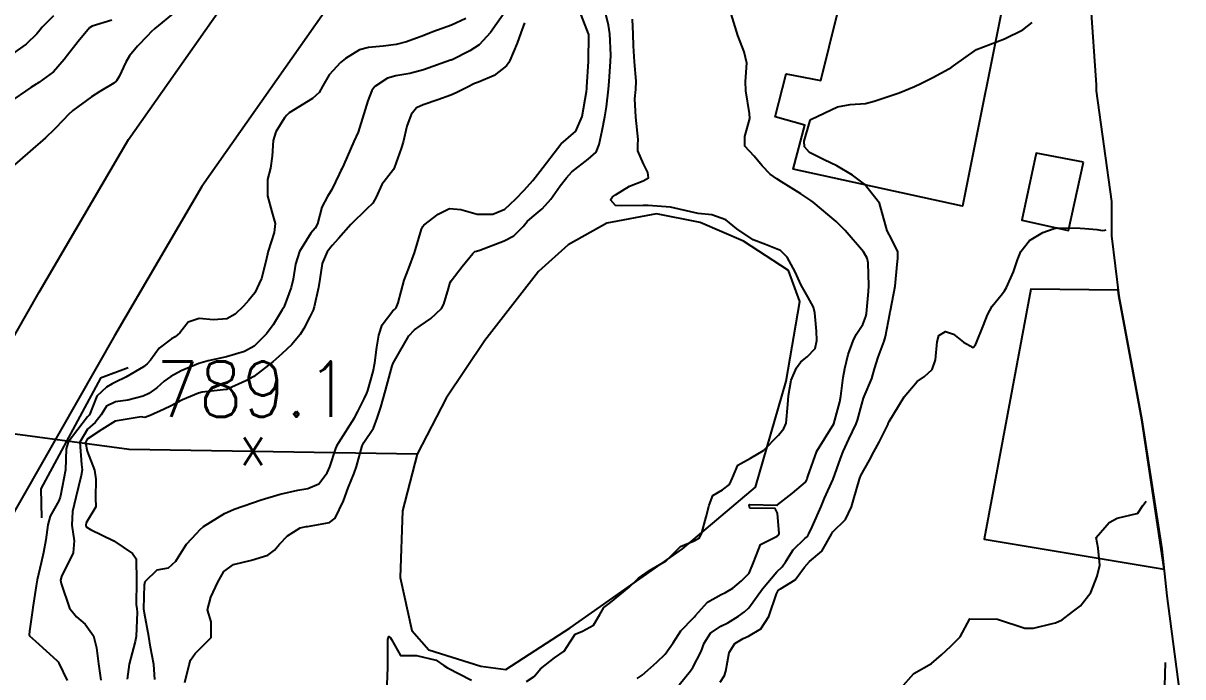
# Model space of a CAD drawing. Header units: metres. Extents: x 307586 to 320046, y 7427249 to 7434250.
# Drawn here: x 319597.7 to 319681.7, y 7428125.5 to 7428172.8 of the extents above; entities that cross this region are included whole.
import ezdxf
from ezdxf.enums import TextEntityAlignment as Align

# ---------------------------------------------------------------- set-up
doc = ezdxf.new("R2010")
doc.units = ezdxf.units.M
doc.header["$MEASUREMENT"] = 0
for name, color, linetype in [('Area', 45, 'Continuous'), ('Curvas de Nivel 1m', 11, 'Continuous'), ('Curvas de Nivel 5m', 15, 'Continuous'), ('Edificações', 30, 'Continuous'), ('Hidrografia', 140, 'Continuous'), ('Pontes_Viadutos_Tubos', 190, 'Continuous'), ('Pontos Cotados', 45, 'Continuous'), ('Vias Secundárias', 230, 'Continuous')]:
    doc.layers.add(name, color=color, linetype=linetype)
doc.styles.add('Style-STANDARD', font='STANDARD.shx')

# ---------------------------------------------------------------- blocks, each defined once
blk = doc.blocks.new('ELVTXT_188')
at = {"layer": 'Pontos Cotados', "linetype": 'Continuous', "style": 'Style-STANDARD'}
for s, height, p in [('789.1', 4, (0, 4)), ('x', 3, (0, 0))]:
    blk.add_text(s, height=height, dxfattribs=at).set_placement(p, align=Align.MIDDLE_CENTER)

msp = doc.modelspace()

# ---------------------------------------------------------------- linework, layer by layer
at = {"layer": 'Area'}
msp.add_polyline3d([(319674.984, 7428174.17, 794.993), (319675.391, 7428168.291, 796.555), (319675.399, 7428167.857, 796.336), (319676.505, 7428159.846, 798.056), (319676.494, 7428157.377, 797.346), (319677.035, 7428153.025, 800.267), (319677.946, 7428148.097, 800.847), (319678.688, 7428144.042, 801.217), (319680.141, 7428134.713, 797.187), (319680.504, 7428131.322, 797.167), (319681.657, 7428122.51, 801.926)], dxfattribs=at)
at = {"layer": 'Curvas de Nivel 1m', "flags": 128}
for points, elevation in [([(319608.755, 7428173.564), (319607.268, 7428172.372), (319606.999, 7428172.116), (319606.735, 7428171.836), (319606.027, 7428171.083), (319605.441, 7428170.393), (319605.169, 7428169.935), (319604.698, 7428168.892), (319604.509, 7428168.587), (319604.302, 7428168.404), (319603.3, 7428167.8), (319602.683, 7428167.416), (319601.348, 7428166.44), (319600.996, 7428166.117), (319600.663, 7428165.766), (319600.015, 7428165.093), (319599.364, 7428164.463), (319598.983, 7428164.123), (319598.636, 7428163.825), (319597.112, 7428162.493)], 794), ([(319632.76, 7428173.79), (319631.571, 7428172.078), (319630.734, 7428171.197), (319630.067, 7428170.759), (319628.777, 7428170.109), (319628.74, 7428170.092), (319628.723, 7428170.084), (319628.677, 7428170.066), (319626.705, 7428169.373), (319625.733, 7428169.12), (319624.701, 7428168.94), (319624.102, 7428168.763), (319623.198, 7428168.175), (319622.98, 7428167.887), (319622.682, 7428167.133), (319622.406, 7428166.184), (319621.977, 7428164.866), (319621.679, 7428164.194), (319620.948, 7428162.527), (319620.806, 7428162.207), (319620.743, 7428162.086), (319620.617, 7428161.823), (319620.092, 7428160.724), (319619.767, 7428160.218), (319619.358, 7428159.449), (319619.037, 7428158.225), (319618.87, 7428157.927), (319618.566, 7428157.568), (319617.735, 7428156.238), (319617.462, 7428155.318), (319617.292, 7428154.242), (319617.129, 7428153.632), (319616.63, 7428152.249), (319616.589, 7428152.162), (319616.499, 7428152.01), (319615.825, 7428150.918), (319615.36, 7428150.267), (319614.464, 7428149.383), (319613.76, 7428148.987), (319612.456, 7428148.611), (319611.127, 7428148.32), (319610.451, 7428148.124), (319609.191, 7428147.597), (319608.441, 7428147.195), (319607.954, 7428146.839), (319607.412, 7428146.36), (319606.843, 7428145.949), (319606.424, 7428145.756), (319605.322, 7428145.483), (319604.417, 7428145.363), (319603.775, 7428145.044), (319603.394, 7428144.41), (319602.96, 7428143.852), (319602.392, 7428143.378), (319601.842, 7428142.428), (319601.966, 7428140.819), (319602.014, 7428140.425), (319601.937, 7428140.014), (319601.56, 7428138.432), (319601.319, 7428137.431), (319601.263, 7428136.436), (319601.432, 7428135.297), (319601.363, 7428134.434), (319600.528, 7428132.709), (319600.455, 7428132.447), (319600.485, 7428132.222), (319601.09, 7428130.437), (319601.597, 7428129.8), (319602.221, 7428129.271), (319602.84, 7428128.414), (319603.054, 7428127.561), (319603.186, 7428126.41), (319603.371, 7428125.212)], 792), ([(319609.455, 7428125.056), (319609.746, 7428126.334), (319609.856, 7428126.674), (319610.201, 7428127.136), (319611.342, 7428128.313), (319611.343, 7428129.433), (319611.095, 7428130.317), (319611.328, 7428131.233), (319611.83, 7428132.306), (319612.271, 7428133.08), (319612.976, 7428133.592), (319614.279, 7428133.893), (319615.455, 7428134.262), (319615.929, 7428134.614), (319616.295, 7428135.057), (319616.879, 7428135.669), (319617.796, 7428136.235), (319618.215, 7428136.329), (319618.314, 7428136.346), (319619.917, 7428136.614), (319620.32, 7428136.944), (319620.925, 7428138.201), (319621.275, 7428139.128), (319621.705, 7428140.19), (319621.87, 7428140.678), (319622.266, 7428142.182), (319622.385, 7428142.407), (319623.107, 7428143.462), (319623.371, 7428144.17), (319623.615, 7428144.968), (319623.96, 7428146.165), (319624.058, 7428146.543), (319624.451, 7428147.959), (319624.529, 7428148.159), (319624.614, 7428148.317), (319625.653, 7428150.142), (319626.058, 7428150.557), (319626.484, 7428150.849), (319627.238, 7428151.376), (319628.008, 7428152.115), (319628.188, 7428152.431), (319628.517, 7428153.566), (319628.648, 7428153.982), (319628.711, 7428154.108), (319629.503, 7428155.136), (319630.276, 7428156.093), (319630.419, 7428156.226), (319630.555, 7428156.266), (319630.801, 7428156.332), (319632.562, 7428157.01), (319633.252, 7428157.367), (319633.935, 7428158.046), (319634.224, 7428158.398), (319634.583, 7428158.717), (319635.299, 7428159.323), (319635.916, 7428160.02), (319636.613, 7428160.982), (319637.052, 7428161.572), (319637.444, 7428162.002), (319638.632, 7428162.922), (319639.202, 7428163.42), (319639.425, 7428163.982), (319639.641, 7428164.997), (319639.843, 7428165.978), (319639.95, 7428166.707), (319640.102, 7428167.976), (319640.152, 7428168.525), (319640.245, 7428169.975), (319640.263, 7428170.44), (319640.209, 7428171.975), (319640.107, 7428172.619), (319639.765, 7428173.98)], 792), ([(319642.184, 7428125.34), (319642.54, 7428125.584), (319642.946, 7428125.932), (319643.598, 7428126.526), (319644.205, 7428127.109), (319644.773, 7428127.912), (319645.344, 7428128.786), (319646.241, 7428129.731), (319646.323, 7428129.808), (319646.395, 7428129.888), (319647.265, 7428130.867), (319648.258, 7428131.423), (319648.568, 7428131.559), (319649.099, 7428131.862), (319649.73, 7428132.394), (319650.274, 7428132.952), (319650.647, 7428133.845), (319651.106, 7428135.033), (319652.31, 7428135.631), (319652.413, 7428135.717), (319652.454, 7428135.819), (319652.328, 7428137.289), (319652.156, 7428137.648), (319650.331, 7428137.67), (319650.271, 7428137.851), (319650.286, 7428137.898), (319650.334, 7428137.934), (319652.276, 7428137.879), (319652.334, 7428137.897), (319653.407, 7428138.749), (319654.359, 7428139.536), (319654.442, 7428139.718), (319654.475, 7428139.798), (319654.52, 7428139.954), (319655.166, 7428141.788), (319656.403, 7428143.77), (319656.839, 7428145.353), (319656.913, 7428145.765), (319657.092, 7428147.118), (319657.204, 7428147.762), (319657.447, 7428148.781), (319657.796, 7428149.757), (319658.019, 7428150.223), (319658.495, 7428150.948), (319658.723, 7428151.526), (319658.762, 7428151.747), (319658.921, 7428153.344), (319658.941, 7428153.746), (319658.878, 7428155.417), (319658.809, 7428155.747), (319658.558, 7428156.217), (319657.229, 7428157.763), (319656.582, 7428158.401), (319654.91, 7428159.795), (319654.735, 7428159.929), (319654.605, 7428160.02), (319654.019, 7428160.396), (319652.618, 7428161.283), (319652.285, 7428161.491), (319651.801, 7428161.832), (319651.23, 7428162.442), (319650.636, 7428163.13), (319649.954, 7428163.857), (319649.966, 7428164.544), (319650.324, 7428165.853), (319650.311, 7428166.219), (319650.034, 7428167.857), (319650.024, 7428168.535), (319650.105, 7428169.856), (319649.914, 7428170.675), (319649.463, 7428171.863), (319648.887, 7428173.743)], 794), ([(319599.936, 7428173.274), (319599.112, 7428172.466), (319598.951, 7428172.257), (319598.736, 7428171.978), (319597.969, 7428171.236), (319596.9, 7428170.497)], 796), ([(319629.772, 7428173.081), (319628.748, 7428172.615), (319627.393, 7428172.13), (319626.739, 7428171.872), (319625.49, 7428171.394), (319624.729, 7428171.214), (319623.8, 7428171.096), (319622.725, 7428170.99), (319622.08, 7428170.832), (319621.059, 7428170.205), (319620.71, 7428169.906), (319619.892, 7428169.027), (319619.427, 7428168.223), (319619.171, 7428167.743), (319618.684, 7428167.299), (319616.998, 7428166.255), (319616.824, 7428166.105), (319616.668, 7428165.901), (319616.022, 7428164.897), (319615.829, 7428164.268), (319615.761, 7428163.14), (319615.64, 7428162.27), (319615.436, 7428161.446), (319615.429, 7428160.272), (319615.737, 7428159.113), (319615.969, 7428158.266), (319615.9, 7428157.6), (319615.483, 7428156.266), (319615.294, 7428155.516), (319614.995, 7428154.273), (319614.512, 7428153.231), (319614.076, 7428152.715), (319613.691, 7428152.288), (319613.084, 7428151.704), (319612.489, 7428151.353), (319611.518, 7428151.284), (319610.489, 7428151.379), (319609.697, 7428151.126), (319609.071, 7428150.344), (319608.752, 7428150.065), (319608.468, 7428149.904), (319607.585, 7428149.236), (319606.952, 7428148.365), (319606.719, 7428148.099), (319606.448, 7428147.895), (319605.182, 7428147.131), (319604.437, 7428146.782), (319604.19, 7428146.648), (319603.788, 7428146.406), (319603.08, 7428145.756), (319602.536, 7428144.419), (319602.483, 7428144.338), (319602.401, 7428144.259), (319601.01, 7428142.441), (319600.854, 7428141.965), (319600.811, 7428140.443), (319600.451, 7428138.565), (319600.424, 7428138.449), (319600.33, 7428138.19), (319599.704, 7428137.071), (319599.541, 7428136.458), (319599.375, 7428135.381), (319599.22, 7428134.461), (319599.037, 7428133.701), (319598.751, 7428132.465), (319598.682, 7428132.041), (319598.443, 7428130.468), (319598.416, 7428130.283), (319598.216, 7428128.751), (319598.18, 7428128.504), (319598.186, 7428128.47), (319598.212, 7428128.431), (319598.634, 7428128.038), (319600.186, 7428126.64), (319600.277, 7428126.542), (319600.335, 7428126.448), (319600.94, 7428125.204)], 793), ([(319634.021, 7428172.777), (319633.762, 7428172.05), (319633.493, 7428171.295), (319632.965, 7428170.058), (319632.883, 7428169.896), (319632.717, 7428169.677), (319631.816, 7428168.963), (319630.699, 7428168.495), (319630.408, 7428168.382), (319629.854, 7428168.098), (319629.082, 7428167.713), (319628.687, 7428167.541), (319627.759, 7428167.199), (319626.68, 7428166.842), (319626.205, 7428166.618), (319625.818, 7428166.149), (319625.509, 7428165.303), (319625.238, 7428164.154), (319625.109, 7428163.685), (319624.625, 7428162.343), (319624.577, 7428162.207), (319624.545, 7428162.161), (319623.697, 7428161.079), (319623.278, 7428160.173), (319623.041, 7428159.723), (319622.584, 7428159.298), (319621.457, 7428158.197), (319620.563, 7428157.175), (319620.107, 7428156.665), (319619.752, 7428156.218), (319619.387, 7428155.375), (319619.204, 7428154.223), (319619.115, 7428153.626), (319618.804, 7428152.227), (319618.734, 7428151.993), (319618.492, 7428151.499), (319618.047, 7428150.666), (319617.794, 7428150.237), (319617.196, 7428149.512), (319616.459, 7428148.823), (319615.82, 7428148.259), (319614.442, 7428147.19), (319613.858, 7428146.867), (319612.581, 7428146.299), (319612.479, 7428146.252), (319612.432, 7428146.24), (319610.71, 7428146.045), (319610.428, 7428145.974), (319609.271, 7428145.491), (319608.413, 7428145.048), (319607.949, 7428144.815), (319606.932, 7428144.365), (319606.548, 7428144.221), (319606.402, 7428144.237), (319606.29, 7428144.26), (319604.398, 7428143.955), (319603.437, 7428143.365), (319602.385, 7428142.645), (319602.25, 7428142.422), (319602.373, 7428141.774), (319602.896, 7428140.415), (319602.994, 7428139.766), (319602.986, 7428138.413), (319602.994, 7428137.746), (319602.315, 7428136.606), (319602.278, 7428136.421), (319602.311, 7428136.309), (319602.612, 7428136.114), (319604.296, 7428135.3), (319605.668, 7428134.379), (319605.911, 7428134.007), (319605.957, 7428132.375), (319605.918, 7428130.695), (319605.964, 7428130.374), (319605.99, 7428130.133), (319605.911, 7428128.375), (319605.843, 7428128.009), (319605.413, 7428126.382), (319605.273, 7428125.287)], 791), ([(319607.266, 7428125.27), (319607.204, 7428126.36), (319606.964, 7428127.604), (319606.839, 7428128.364), (319606.533, 7428130.064), (319606.485, 7428130.367), (319606.521, 7428132.105), (319606.584, 7428132.367), (319607.438, 7428133.191), (319608.273, 7428133.356), (319608.799, 7428133.823), (319609.109, 7428134.342), (319609.571, 7428135.06), (319610.306, 7428135.854), (319610.536, 7428136.1), (319610.787, 7428136.323), (319612.323, 7428137.27), (319613.022, 7428137.597), (319614.331, 7428138.052), (319614.962, 7428138.271), (319616.337, 7428138.682), (319617.616, 7428138.962), (319618.342, 7428139.096), (319619.142, 7428139.425), (319619.752, 7428140.216), (319619.929, 7428140.645), (319620.379, 7428141.969), (319620.439, 7428142.153), (319620.464, 7428142.209), (319620.578, 7428142.401), (319621.717, 7428144.19), (319621.952, 7428144.644), (319622.424, 7428145.571), (319622.624, 7428145.984), (319622.688, 7428146.177), (319623.071, 7428147.549), (319623.195, 7428148.173), (319623.331, 7428149.304), (319623.471, 7428150.17), (319623.735, 7428150.917), (319624.5, 7428151.934), (319624.622, 7428152.038), (319624.735, 7428152.157), (319624.881, 7428152.529), (319625.319, 7428154.148), (319625.65, 7428155.029), (319626.053, 7428156.137), (319626.57, 7428157.84), (319626.657, 7428158.044), (319626.732, 7428158.128), (319627.772, 7428158.927), (319628.585, 7428159.347), (319629.408, 7428159.278), (319630.586, 7428158.945), (319631.735, 7428158.924), (319632.592, 7428159.3), (319632.993, 7428159.66), (319633.384, 7428160.052), (319633.994, 7428160.661), (319634.616, 7428161.371), (319635.134, 7428162.032), (319636.643, 7428163.988), (319636.684, 7428164.019), (319637.727, 7428164.934), (319638.206, 7428165.997), (319638.518, 7428167.819), (319638.526, 7428167.993), (319638.531, 7428168.157), (319638.659, 7428169.991), (319638.674, 7428171.923), (319638.652, 7428171.991), (319638.111, 7428173.354)], 791), ([(319634.179, 7428125.11), (319634.729, 7428125.487), (319635.188, 7428126.025), (319636.201, 7428126.842), (319636.898, 7428127.311), (319637.32, 7428127.999), (319637.681, 7428128.533), (319638.225, 7428128.77), (319639.017, 7428129.196), (319639.467, 7428129.978), (319639.757, 7428130.466), (319640.252, 7428130.837), (319641.586, 7428131.95), (319642.269, 7428132.585), (319643.065, 7428133.142), (319644.282, 7428133.858), (319644.346, 7428133.919), (319645.314, 7428134.889), (319646.304, 7428135.303), (319646.685, 7428135.508), (319646.843, 7428135.885), (319647.161, 7428137.045), (319647.38, 7428137.88), (319647.65, 7428138.57), (319648.35, 7428138.98), (319648.854, 7428139.366), (319649.068, 7428139.863), (319649.449, 7428140.783), (319650.377, 7428141.283), (319651.307, 7428141.836), (319652.394, 7428142.944), (319652.79, 7428143.425), (319652.953, 7428143.815), (319653.086, 7428145.151), (319653.117, 7428145.813), (319653.329, 7428146.926), (319653.715, 7428147.807), (319654.017, 7428148.247), (319654.465, 7428148.61), (319655.05, 7428149.215), (319655.187, 7428149.789), (319655.158, 7428150.459), (319655.028, 7428151.792), (319654.93, 7428152.217), (319654.514, 7428152.957), (319654.043, 7428153.805), (319653.596, 7428154.751), (319653.033, 7428155.815), (319652.558, 7428156.3), (319651.472, 7428156.747), (319650.565, 7428157.066), (319649.386, 7428157.862), (319648.583, 7428158.526), (319647.578, 7428158.89), (319646.589, 7428158.982), (319645.216, 7428159.288), (319644.596, 7428159.436), (319642.962, 7428159.572), (319642.597, 7428159.567), (319641.026, 7428159.534), (319640.597, 7428159.56), (319640.257, 7428159.973), (319640.39, 7428160.187), (319640.607, 7428160.338), (319641.628, 7428160.969), (319642.617, 7428161.334), (319642.993, 7428161.562), (319642.946, 7428161.937), (319642.629, 7428162.586), (319642.218, 7428163.526), (319642.234, 7428163.946), (319642.249, 7428164.346), (319642.07, 7428165.949), (319642.012, 7428167.276), (319642.075, 7428167.949), (319642.094, 7428168.557), (319641.98, 7428169.951), (319641.905, 7428171.122), (319641.889, 7428171.953), (319641.835, 7428173.035)], 793), ([(319648.181, 7428125.071), (319648.5, 7428125.555), (319648.602, 7428125.866), (319648.842, 7428127.228), (319649.253, 7428127.86), (319649.844, 7428128.229), (319650.221, 7428128.393), (319651.135, 7428128.93), (319651.71, 7428129.828), (319652.259, 7428131.454), (319652.371, 7428131.71), (319652.556, 7428131.817), (319653.597, 7428132.479), (319654.279, 7428133.401), (319654.633, 7428133.795), (319655.535, 7428134.54), (319656.227, 7428135.771), (319656.314, 7428135.915), (319657.238, 7428136.847), (319657.676, 7428137.757), (319657.838, 7428138.258), (319658.272, 7428139.751), (319658.289, 7428139.826), (319658.366, 7428140.026), (319658.987, 7428141.133), (319659.301, 7428141.741), (319659.694, 7428142.433), (319660.329, 7428143.731), (319660.349, 7428143.786), (319660.406, 7428143.929), (319661.095, 7428145.047), (319661.489, 7428145.714), (319662.444, 7428146.818), (319662.961, 7428147.182), (319663.512, 7428147.689), (319663.753, 7428148.397), (319663.872, 7428149.686), (319664.011, 7428150.161), (319664.491, 7428150.444), (319665.061, 7428150.244), (319665.781, 7428149.661), (319666.478, 7428149.296), (319666.657, 7428149.472), (319666.737, 7428149.647), (319667.243, 7428150.895), (319667.52, 7428151.64), (319667.857, 7428152.289), (319668.517, 7428153.085), (319668.758, 7428153.39), (319668.889, 7428153.626), (319669.408, 7428154.758), (319669.696, 7428155.619), (319669.945, 7428156.23), (319670.567, 7428157.038), (319671.527, 7428157.596), (319672.286, 7428157.875), (319672.578, 7428157.938), (319674.23, 7428157.912), (319674.578, 7428157.906), (319675.443, 7428157.825), (319675.841, 7428157.754), (319676.021, 7428157.777), (319676.123, 7428157.81)], 796), ([(319661.252, 7428124.639), (319662.193, 7428125.7), (319663.472, 7428126.415), (319664.207, 7428127.06), (319664.882, 7428127.67), (319665.538, 7428128.345), (319666.243, 7428129.65), (319668.243, 7428129.63), (319670.233, 7428128.977), (319670.859, 7428128.975), (319672.239, 7428129.308), (319672.457, 7428129.36), (319672.916, 7428129.573), (319673.665, 7428130.149), (319674.253, 7428130.606), (319674.994, 7428131.549), (319675.47, 7428132.731), (319675.647, 7428133.54), (319675.522, 7428134.762), (319675.387, 7428135.544), (319676.324, 7428136.616), (319676.913, 7428136.939), (319678.331, 7428137.27), (319678.399, 7428137.305), (319678.758, 7428137.844), (319679.013, 7428138.17)], 797), ([(319624.072, 7428124.254), (319624.124, 7428126.161), (319624.125, 7428126.23), (319624.144, 7428128.161), (319624.148, 7428128.226), (319624.215, 7428128.367), (319624.333, 7428128.277), (319624.4, 7428128.157), (319625.059, 7428127.004), (319626.202, 7428126.997), (319627.642, 7428126.672), (319628.195, 7428126.288), (319628.446, 7428126.107), (319630.18, 7428125.205)], 793), ([(319680.36, 7428124.774), (319680.403, 7428126.49)], 798)]:
    msp.add_lwpolyline(points, dxfattribs=dict(at, elevation=elevation))
at = {"layer": 'Curvas de Nivel 5m', "elevation": 795, "flags": 128}
for points in [[(319604.173, 7428172.981), (319602.744, 7428172.543), (319602.554, 7428172.423), (319601.738, 7428171.425), (319600.945, 7428170.447), (319600.71, 7428170.133), (319599.937, 7428169.221), (319598.891, 7428168.468), (319598.763, 7428168.399), (319598.692, 7428168.349), (319598.306, 7428168.093), (319596.678, 7428166.981)], [(319645.205, 7428124.877), (319646.027, 7428125.892), (319646.195, 7428126.13), (319646.803, 7428127.288), (319647.023, 7428127.882), (319647.489, 7428128.613), (319648.232, 7428129.116), (319648.732, 7428129.368), (319649.506, 7428129.857), (319649.943, 7428130.156), (319650.249, 7428130.46), (319651.254, 7428131.835), (319652.275, 7428133.049), (319652.668, 7428133.427), (319652.932, 7428133.814), (319653.455, 7428134.649), (319654.308, 7428135.462), (319654.489, 7428135.619), (319654.6, 7428135.796), (319654.828, 7428136.302), (319655.483, 7428137.783), (319655.734, 7428138.388), (319656.363, 7428139.77), (319656.881, 7428141.262), (319657.078, 7428141.763), (319657.502, 7428142.648), (319658.033, 7428143.754), (319658.128, 7428144.032), (319658.424, 7428145.177), (319658.555, 7428145.625), (319658.609, 7428145.748), (319659.144, 7428147.045), (319659.351, 7428147.741), (319659.612, 7428148.592), (319660.043, 7428149.734), (319660.141, 7428150.079), (319660.448, 7428151.731), (319660.459, 7428151.775), (319660.505, 7428151.971), (319660.854, 7428153.725), (319660.984, 7428155.286), (319661.039, 7428155.723), (319661.048, 7428156.213), (319660.567, 7428157.142), (319660.273, 7428157.733), (319660.147, 7428158.167), (319659.716, 7428159.739), (319658.616, 7428161.105), (319657.763, 7428161.759), (319656.629, 7428162.424), (319655.704, 7428162.854), (319654.639, 7428163.385), (319654.288, 7428163.804), (319654.248, 7428164.205), (319654.671, 7428165.646), (319654.723, 7428165.749), (319654.793, 7428165.798), (319656.682, 7428166.703), (319657.587, 7428166.857), (319658.685, 7428166.94), (319659.321, 7428167.109), (319660.691, 7428167.569), (319661.128, 7428167.723), (319662.233, 7428168.174), (319662.703, 7428168.385), (319663.58, 7428168.821), (319664.719, 7428169.442), (319664.87, 7428169.529), (319665.073, 7428169.675), (319666.735, 7428170.855), (319668.743, 7428171.63), (319670.087, 7428172.283), (319670.761, 7428172.81)]]:
    msp.add_lwpolyline(points, dxfattribs=at)
at = {"layer": 'Edificações'}
for points in [[(319667.667, 7428176.707), (319669.07, 7428176.28), (319665.715, 7428159.52), (319653.451, 7428162.202), (319654.305, 7428165.371), (319652.169, 7428165.98), (319652.963, 7428169.089), (319655.464, 7428168.601), (319657.905, 7428178.474), (319667.667, 7428176.707)], [(319674.478, 7428162.691), (319671.04, 7428163.349), (319670.016, 7428158.491), (319673.381, 7428157.76), (319674.478, 7428162.691)]]:
    msp.add_lwpolyline(points, dxfattribs=at)
at = {"layer": 'Edificações', "elevation": 799.984}
msp.add_lwpolyline([(319676.983, 7428153.447), (319670.669, 7428153.517), (319667.283, 7428135.428), (319680.298, 7428133.248), (319678.688, 7428144.042), (319677.946, 7428148.097), (319677.035, 7428153.025)], close=True, dxfattribs=at)
at = {"layer": 'Hidrografia'}
for points in [[(319632.668, 7428125.989), (319637.315, 7428128.994), (319645.454, 7428134.711), (319650.731, 7428139.178), (319652.967, 7428146.861), (319653.95, 7428152.605), (319653.133, 7428154.852), (319649.874, 7428156.985), (319646.727, 7428158.332), (319643.58, 7428158.949), (319639.984, 7428158.276), (319637.174, 7428156.704), (319635.039, 7428154.796), (319631.158, 7428149.787), (319628.347, 7428145.628), (319626.265, 7428141.578), (319625.197, 7428137.473), (319625.028, 7428132.646), (319625.871, 7428128.814), (319627.107, 7428127.411), (319630.872, 7428126.233), (319632.668, 7428125.989)], [(319626.265, 7428141.578), (319605.425, 7428141.895), (319585.133, 7428144.629), (319562.199, 7428148.598)]]:
    msp.add_lwpolyline(points, dxfattribs=at)
at = {"layer": 'Pontes_Viadutos_Tubos'}
msp.add_lwpolyline([(319605.35, 7428147.823), (319603.347, 7428147.066), (319599.018, 7428139.066), (319599.072, 7428136.957)], dxfattribs=at)
at = {"layer": 'Vias Secundárias'}
for points in [[(319550.134, 7428042.302), (319565.585, 7428056.804), (319569.903, 7428062.255), (319571.643, 7428065.256), (319572.345, 7428082.285), (319575.078, 7428107.386), (319576.258, 7428117.211), (319579.885, 7428124.128), (319589.826, 7428137.392), (319598.915, 7428153.279), (319605.377, 7428164.332), (319615.833, 7428179.242), (319626.142, 7428195.544), (319627.155, 7428208.126), (319625.304, 7428215.167)], [(319550.134, 7428042.302), (319565.585, 7428056.804), (319569.903, 7428062.255), (319571.643, 7428065.256), (319572.345, 7428082.285), (319575.078, 7428107.386), (319576.258, 7428117.211), (319579.885, 7428124.128), (319589.826, 7428137.392), (319598.915, 7428153.279), (319605.377, 7428164.332), (319615.833, 7428179.242), (319626.142, 7428195.544), (319627.155, 7428208.126), (319625.304, 7428215.167)], [(319643.058, 7428207.894), (319638.473, 7428204.682), (319631.551, 7428192.322), (319621.073, 7428175.751), (319610.679, 7428160.931), (319604.363, 7428150.128), (319595.096, 7428133.929), (319585.225, 7428120.758), (319582.369, 7428115.313), (319581.331, 7428106.67), (319578.642, 7428081.975), (319578.811, 7428064.81), (319581.32, 7428047.492)], [(319643.058, 7428207.894), (319638.473, 7428204.682), (319631.551, 7428192.322), (319621.073, 7428175.751), (319610.679, 7428160.931), (319604.363, 7428150.128), (319595.096, 7428133.929), (319585.225, 7428120.758), (319582.369, 7428115.313), (319581.331, 7428106.67), (319578.642, 7428081.975), (319578.811, 7428064.81), (319581.32, 7428047.492)]]:
    msp.add_lwpolyline(points, dxfattribs=at)

# ---------------------------------------------------------------- block references
at = {"layer": 'Pontos Cotados', "linetype": 'Continuous'}
msp.add_blockref('ELVTXT_188', (319614.383, 7428142.28, 789.11), dxfattribs=at)

doc.saveas('drawing.dxf')
